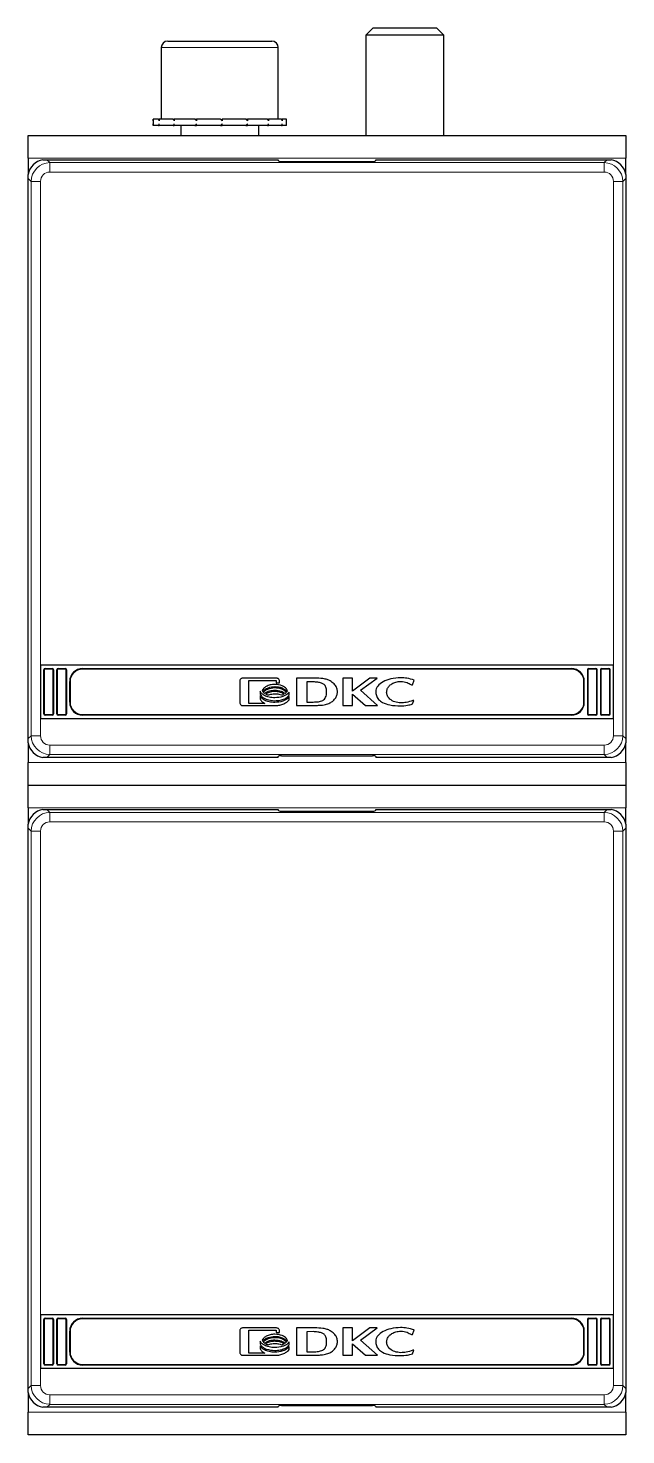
# Model space of a CAD drawing. Header units: millimetres. Extents: x 0 to 4449, y -762 to 572.
# Drawn here: x 4357.4 to 4449.4, y 289.4 to 505.9 of the extents above; entities that cross this region are included whole.
import ezdxf

# ---------------------------------------------------------------- set-up
doc = ezdxf.new("R2010")
doc.units = ezdxf.units.MM

msp = doc.modelspace()

# ---------------------------------------------------------------- linework, layer by layer
at = {"color": 7, "linetype": 'Continuous', "lineweight": 25}
for p, q in [((4410.44, 505.89), (4409.37, 504.82)), ((4409.37, 504.82), (4409.37, 489.39)), ((4421.37, 504.82), (4409.37, 504.82)), ((4420.29, 505.89), (4410.44, 505.89)), ((4421.37, 504.82), (4420.29, 505.89)), ((4421.37, 489.39), (4421.37, 504.82)), ((4377.87, 502.89), (4377.87, 491.89)), ((4378.87, 503.89), (4387.31, 503.89)), ((4387.31, 503.89), (4394.87, 503.89)), ((4395.87, 491.89), (4395.87, 502.89)), ((4376.62, 491.89), (4376.62, 490.89)), ((4376.62, 491.89), (4376.63, 491.89)), ((4376.63, 491.89), (4376.63, 491.64)), ((4377.44, 491.89), (4376.63, 491.89)), ((4377.44, 491.89), (4377.54, 491.89)), ((4377.54, 491.89), (4377.54, 491.64)), ((4379.69, 491.89), (4377.54, 491.89)), ((4379.69, 491.89), (4379.87, 491.89)), ((4379.87, 491.89), (4379.87, 491.64)), ((4383.04, 491.89), (4379.87, 491.89)), ((4383.04, 491.89), (4383.27, 491.89)), ((4383.27, 491.89), (4383.27, 491.64)), ((4386.97, 491.89), (4383.27, 491.89)), ((4386.97, 491.89), (4387.05, 491.89)), ((4387.18, 491.89), (4387.22, 491.89)), ((4387.22, 491.89), (4387.22, 491.64)), ((4390.88, 491.89), (4387.22, 491.89)), ((4390.88, 491.89), (4391.11, 491.89)), ((4391.11, 491.89), (4391.11, 491.64)), ((4394.19, 491.89), (4391.11, 491.89)), ((4394.19, 491.89), (4394.36, 491.89)), ((4394.36, 491.89), (4394.36, 491.64)), ((4396.38, 491.89), (4394.36, 491.89)), ((4396.38, 491.89), (4396.47, 491.89)), ((4396.47, 491.89), (4396.47, 491.64)), ((4397.12, 491.89), (4396.47, 491.89)), ((4397.12, 490.89), (4397.12, 491.89)), ((4357.37, 485.89), (4357.37, 489.39)), ((4357.37, 489.39), (4449.37, 489.39)), ((4376.62, 490.89), (4376.63, 490.89)), ((4376.63, 490.89), (4376.63, 491.14)), ((4377.44, 490.89), (4376.63, 490.89)), ((4377.44, 490.89), (4377.54, 490.89)), ((4377.54, 490.89), (4377.54, 491.14)), ((4379.69, 490.89), (4377.54, 490.89)), ((4379.69, 490.89), (4379.87, 490.89)), ((4379.87, 490.89), (4379.87, 491.14)), ((4383.04, 490.89), (4379.87, 490.89)), ((4380.87, 490.89), (4380.87, 489.39)), ((4383.04, 490.89), (4383.27, 490.89)), ((4383.27, 490.89), (4383.27, 491.14)), ((4386.97, 490.89), (4383.27, 490.89)), ((4386.97, 490.89), (4387.13, 490.89)), ((4387.13, 490.89), (4387.22, 490.89)), ((4387.22, 490.89), (4387.22, 491.14)), ((4390.88, 490.89), (4387.22, 490.89)), ((4390.88, 490.89), (4391.11, 490.89)), ((4391.11, 490.89), (4391.11, 491.14)), ((4394.19, 490.89), (4391.11, 490.89)), ((4392.87, 489.39), (4392.87, 490.89)), ((4394.19, 490.89), (4394.36, 490.89)), ((4394.36, 490.89), (4394.36, 491.14)), ((4396.38, 490.89), (4394.36, 490.89)), ((4396.38, 490.89), (4396.47, 490.89)), ((4396.47, 490.89), (4396.47, 491.14)), ((4397.12, 490.89), (4396.47, 490.89)), ((4449.37, 489.39), (4449.37, 485.89)), ((4357.37, 485.89), (4357.37, 483.37)), ((4359.64, 485.64), (4360.27, 485.64)), ((4360.27, 485.64), (4395.87, 485.64)), ((4395.87, 485.64), (4395.87, 485.51)), ((4396.37, 485.37), (4410.37, 485.37)), ((4410.87, 485.51), (4410.87, 485.64)), ((4410.87, 485.64), (4446.47, 485.64)), ((4446.47, 485.64), (4447.1, 485.64)), ((4449.37, 483.37), (4449.37, 485.89)), ((4357.37, 482.74), (4357.37, 483.37)), ((4449.37, 483.37), (4449.37, 482.74)), ((4357.37, 396.54), (4357.37, 482.74)), ((4449.37, 482.74), (4449.37, 396.54)), ((4447.47, 407.84), (4359.27, 407.84)), ((4359.27, 407.84), (4359.27, 399.64)), ((4359.77, 400.34), (4359.77, 407.14)), ((4359.97, 407.34), (4361.07, 407.34)), ((4361.27, 407.14), (4361.27, 400.34)), ((4361.77, 400.34), (4361.77, 407.14)), ((4361.97, 407.34), (4363.07, 407.34)), ((4363.27, 407.14), (4363.27, 400.34)), ((4365.77, 407.34), (4440.97, 407.34)), ((4443.47, 407.14), (4443.47, 400.34)), ((4443.67, 407.34), (4444.77, 407.34)), ((4444.97, 400.34), (4444.97, 407.14)), ((4445.47, 407.14), (4445.47, 400.34)), ((4445.67, 407.34), (4446.77, 407.34)), ((4446.97, 400.34), (4446.97, 407.14)), ((4447.47, 399.64), (4447.47, 407.84)), ((4363.77, 402.14), (4363.77, 405.34)), ((4389.94, 405.4), (4389.94, 402.08)), ((4395.62, 405.84), (4390.38, 405.84)), ((4391.35, 405.51), (4395.53, 405.51)), ((4391.35, 401.97), (4391.35, 405.51)), ((4395.53, 405.51), (4395.53, 405.12)), ((4395.53, 405.12), (4396.06, 405.12)), ((4396.06, 405.12), (4396.06, 405.4)), ((4401.52, 405.86), (4398.69, 405.84)), ((4398.69, 405.84), (4398.69, 401.64)), ((4401.31, 405.28), (4400.27, 405.26)), ((4400.27, 405.26), (4400.27, 402.16)), ((4405.8, 405.84), (4405.8, 401.64)), ((4407.28, 405.84), (4405.8, 405.84)), ((4407.28, 403.87), (4407.28, 405.84)), ((4409.95, 405.84), (4407.28, 403.87)), ((4408.55, 403.98), (4411.08, 405.84)), ((4411.08, 405.84), (4409.95, 405.84)), ((4416.55, 404.82), (4416.8, 405.55)), ((4442.97, 402.14), (4442.97, 405.34)), ((4393.09, 403.83), (4393.09, 403.38)), ((4393.09, 403.11), (4393.09, 402.65)), ((4397.55, 403.27), (4397.55, 403.72)), ((4397.55, 402.54), (4397.55, 403.01)), ((4407.3, 403.41), (4409.31, 401.64)), ((4407.3, 401.64), (4407.3, 403.41)), ((4411.14, 401.64), (4408.55, 403.98)), ((4416.35, 404.82), (4416.55, 404.82)), ((4390.38, 401.64), (4395.62, 401.64)), ((4393.81, 401.96), (4391.35, 401.97)), ((4398.69, 401.64), (4401.37, 401.65)), ((4400.27, 402.16), (4401.22, 402.18)), ((4401.37, 401.65), (4401.39, 401.65)), ((4401.39, 401.65), (4401.4, 401.65)), ((4405.8, 401.64), (4407.3, 401.64)), ((4409.31, 401.64), (4411.14, 401.64)), ((4416.53, 401.88), (4416.72, 402.42)), ((4416.72, 402.42), (4416.56, 402.42)), ((4359.27, 399.64), (4447.47, 399.64)), ((4361.07, 400.14), (4359.97, 400.14)), ((4363.07, 400.14), (4361.97, 400.14)), ((4440.97, 400.14), (4365.77, 400.14)), ((4444.77, 400.14), (4443.67, 400.14)), ((4446.77, 400.14), (4445.67, 400.14)), ((4357.37, 395.92), (4357.37, 396.54)), ((4449.37, 396.54), (4449.37, 395.92)), ((4357.37, 395.92), (4357.37, 392.89)), ((4449.37, 392.89), (4449.37, 395.92)), ((4357.37, 389.39), (4357.37, 392.89)), ((4360.27, 393.64), (4359.64, 393.64)), ((4395.87, 393.64), (4360.27, 393.64)), ((4395.87, 393.64), (4395.87, 393.78)), ((4396.37, 393.91), (4410.37, 393.91)), ((4410.87, 393.78), (4410.87, 393.64)), ((4446.47, 393.64), (4410.87, 393.64)), ((4447.1, 393.64), (4446.47, 393.64)), ((4449.37, 392.89), (4449.37, 389.39)), ((4357.37, 385.89), (4357.37, 389.39)), ((4357.37, 389.39), (4449.37, 389.39)), ((4449.37, 389.39), (4449.37, 385.89)), ((4357.37, 385.89), (4357.37, 383.37)), ((4359.64, 385.64), (4360.27, 385.64)), ((4360.27, 385.64), (4395.87, 385.64)), ((4395.87, 385.64), (4395.87, 385.51)), ((4396.37, 385.37), (4410.37, 385.37)), ((4410.87, 385.51), (4410.87, 385.64)), ((4410.87, 385.64), (4446.47, 385.64)), ((4446.47, 385.64), (4447.1, 385.64)), ((4449.37, 383.37), (4449.37, 385.89)), ((4357.37, 382.74), (4357.37, 383.37)), ((4449.37, 383.37), (4449.37, 382.74)), ((4357.37, 296.54), (4357.37, 382.74)), ((4449.37, 382.74), (4449.37, 296.54)), ((4447.47, 307.84), (4359.27, 307.84)), ((4359.27, 307.84), (4359.27, 299.64)), ((4447.47, 299.64), (4447.47, 307.84)), ((4359.77, 300.34), (4359.77, 307.14)), ((4359.97, 307.34), (4361.07, 307.34)), ((4361.27, 307.14), (4361.27, 300.34)), ((4361.77, 300.34), (4361.77, 307.14)), ((4361.97, 307.34), (4363.07, 307.34)), ((4363.27, 307.14), (4363.27, 300.34)), ((4363.77, 302.14), (4363.77, 305.34)), ((4365.77, 307.34), (4440.97, 307.34)), ((4389.94, 305.4), (4389.94, 302.08)), ((4395.62, 305.84), (4390.38, 305.84)), ((4391.35, 305.51), (4395.53, 305.51)), ((4391.35, 301.97), (4391.35, 305.51)), ((4395.53, 305.51), (4395.53, 305.12)), ((4396.06, 305.12), (4396.06, 305.4)), ((4401.52, 305.86), (4398.69, 305.84)), ((4398.69, 305.84), (4398.69, 301.64)), ((4401.31, 305.28), (4400.27, 305.26)), ((4407.28, 305.84), (4405.8, 305.84)), ((4405.8, 305.84), (4405.8, 301.64)), ((4407.28, 303.87), (4407.28, 305.84)), ((4409.95, 305.84), (4407.28, 303.87)), ((4408.55, 303.98), (4411.08, 305.84)), ((4411.08, 305.84), (4409.95, 305.84)), ((4416.55, 304.82), (4416.8, 305.55)), ((4442.97, 302.14), (4442.97, 305.34)), ((4443.47, 307.14), (4443.47, 300.34)), ((4443.67, 307.34), (4444.77, 307.34)), ((4444.97, 300.34), (4444.97, 307.14)), ((4445.47, 307.14), (4445.47, 300.34)), ((4445.67, 307.34), (4446.77, 307.34)), ((4446.97, 300.34), (4446.97, 307.14)), ((4393.09, 303.83), (4393.09, 303.38)), ((4393.09, 303.11), (4393.09, 302.65)), ((4395.53, 305.12), (4396.06, 305.12)), ((4397.55, 303.27), (4397.55, 303.72)), ((4400.27, 305.26), (4400.27, 302.16)), ((4407.3, 303.41), (4409.31, 301.64)), ((4407.3, 301.64), (4407.3, 303.41)), ((4411.14, 301.64), (4408.55, 303.98)), ((4416.35, 304.82), (4416.55, 304.82)), ((4390.38, 301.64), (4395.62, 301.64)), ((4393.81, 301.96), (4391.35, 301.97)), ((4397.55, 302.54), (4397.55, 303.01)), ((4398.69, 301.64), (4401.37, 301.65)), ((4400.27, 302.16), (4401.22, 302.18)), ((4401.37, 301.65), (4401.39, 301.65)), ((4401.39, 301.65), (4401.4, 301.65)), ((4405.8, 301.64), (4407.3, 301.64)), ((4409.31, 301.64), (4411.14, 301.64)), ((4416.53, 301.88), (4416.72, 302.42)), ((4416.72, 302.42), (4416.56, 302.42)), ((4359.27, 299.64), (4447.47, 299.64)), ((4361.07, 300.14), (4359.97, 300.14)), ((4363.07, 300.14), (4361.97, 300.14)), ((4440.97, 300.14), (4365.77, 300.14)), ((4444.77, 300.14), (4443.67, 300.14)), ((4446.77, 300.14), (4445.67, 300.14)), ((4357.37, 295.92), (4357.37, 296.54)), ((4357.37, 295.92), (4357.37, 292.89)), ((4449.37, 296.54), (4449.37, 295.92)), ((4449.37, 292.89), (4449.37, 295.92)), ((4357.37, 289.39), (4357.37, 292.89)), ((4360.27, 293.64), (4359.64, 293.64)), ((4395.87, 293.64), (4360.27, 293.64)), ((4395.87, 293.64), (4395.87, 293.78)), ((4396.37, 293.91), (4410.37, 293.91)), ((4410.87, 293.78), (4410.87, 293.64)), ((4446.47, 293.64), (4410.87, 293.64)), ((4447.1, 293.64), (4446.47, 293.64)), ((4449.37, 292.89), (4449.37, 289.39)), ((4449.37, 289.39), (4357.37, 289.39))]:
    msp.add_line(p, q, dxfattribs=at)
at = {"color": 8, "linetype": 'Continuous', "lineweight": 18}
for p, q in [((4387.36, 502.89), (4377.87, 502.89)), ((4395.87, 502.89), (4387.36, 502.89)), ((4357.37, 485.89), (4449.37, 485.89)), ((4360.27, 485.64), (4360.72, 485.19)), ((4360.72, 485.19), (4360.72, 483.74)), ((4360.72, 485.19), (4446.02, 485.19)), ((4446.02, 485.19), (4446.47, 485.64)), ((4446.02, 483.74), (4446.02, 485.19)), ((4446.02, 483.74), (4360.72, 483.74)), ((4357.82, 482.29), (4357.37, 482.74)), ((4359.27, 482.29), (4357.82, 482.29)), ((4357.82, 396.99), (4357.82, 482.29)), ((4359.27, 482.29), (4359.27, 407.84)), ((4447.47, 407.84), (4447.47, 482.29)), ((4448.92, 482.29), (4447.47, 482.29)), ((4449.37, 482.74), (4448.92, 482.29)), ((4448.92, 482.29), (4448.92, 396.99)), ((4359.77, 407.14), (4359.87, 407.14)), ((4359.77, 400.34), (4359.77, 407.14)), ((4359.77, 407.14), (4359.77, 407.14)), ((4359.87, 407.14), (4359.87, 400.34)), ((4359.97, 407.24), (4359.97, 407.34)), ((4359.97, 407.34), (4361.07, 407.34)), ((4359.97, 407.34), (4359.97, 407.34)), ((4361.07, 407.24), (4359.97, 407.24)), ((4361.07, 407.24), (4361.07, 407.34)), ((4361.07, 407.34), (4361.07, 407.34)), ((4361.17, 400.34), (4361.17, 407.14)), ((4361.17, 407.14), (4361.27, 407.14)), ((4361.27, 407.14), (4361.27, 400.34)), ((4361.27, 407.14), (4361.27, 407.14)), ((4361.77, 407.14), (4361.87, 407.14)), ((4361.77, 400.34), (4361.77, 407.14)), ((4361.77, 407.14), (4361.77, 407.14)), ((4361.87, 407.14), (4361.87, 400.34)), ((4361.97, 407.24), (4361.97, 407.34)), ((4361.97, 407.34), (4363.07, 407.34)), ((4361.97, 407.34), (4361.97, 407.34)), ((4363.07, 407.24), (4361.97, 407.24)), ((4363.07, 407.24), (4363.07, 407.34)), ((4363.07, 407.34), (4363.07, 407.34)), ((4363.17, 400.34), (4363.17, 407.14)), ((4363.17, 407.14), (4363.27, 407.14)), ((4363.27, 407.14), (4363.27, 400.34)), ((4363.27, 407.14), (4363.27, 407.14)), ((4365.77, 407.34), (4440.97, 407.34)), ((4365.77, 407.24), (4365.77, 407.34)), ((4365.77, 407.34), (4365.77, 407.34)), ((4440.97, 407.24), (4365.77, 407.24)), ((4440.97, 407.34), (4440.97, 407.24)), ((4440.97, 407.34), (4440.97, 407.34)), ((4443.47, 407.14), (4443.57, 407.14)), ((4443.47, 400.34), (4443.47, 407.14)), ((4443.47, 407.14), (4443.47, 407.14)), ((4443.57, 407.14), (4443.57, 400.34)), ((4443.67, 407.34), (4443.67, 407.24)), ((4443.67, 407.34), (4444.77, 407.34)), ((4443.67, 407.34), (4443.67, 407.34)), ((4444.77, 407.24), (4443.67, 407.24)), ((4444.77, 407.34), (4444.77, 407.24)), ((4444.77, 407.34), (4444.77, 407.34)), ((4444.87, 400.34), (4444.87, 407.14)), ((4444.87, 407.14), (4444.97, 407.14)), ((4444.97, 407.14), (4444.97, 400.34)), ((4444.97, 407.14), (4444.97, 407.14)), ((4445.47, 400.34), (4445.47, 407.14)), ((4445.57, 407.14), (4445.47, 407.14)), ((4445.47, 407.14), (4445.47, 407.14)), ((4445.57, 407.14), (4445.57, 400.34)), ((4445.67, 407.24), (4445.67, 407.34)), ((4445.67, 407.34), (4446.77, 407.34)), ((4445.67, 407.34), (4445.67, 407.34)), ((4446.77, 407.24), (4445.67, 407.24)), ((4446.77, 407.24), (4446.77, 407.34)), ((4446.77, 407.34), (4446.77, 407.34)), ((4446.87, 400.34), (4446.87, 407.14)), ((4446.97, 407.14), (4446.87, 407.14)), ((4446.97, 407.14), (4446.97, 400.34)), ((4446.97, 407.14), (4446.97, 407.14)), ((4363.77, 402.14), (4363.77, 405.34)), ((4363.87, 405.34), (4363.77, 405.34)), ((4363.77, 405.34), (4363.77, 405.34)), ((4363.87, 405.34), (4363.87, 402.14)), ((4442.87, 402.14), (4442.87, 405.34)), ((4442.97, 405.34), (4442.87, 405.34)), ((4442.97, 405.34), (4442.97, 402.14)), ((4442.97, 405.34), (4442.97, 405.34)), ((4363.87, 402.14), (4363.77, 402.14)), ((4363.77, 402.14), (4363.77, 402.14)), ((4442.97, 402.14), (4442.87, 402.14)), ((4442.97, 402.14), (4442.97, 402.14)), ((4359.27, 399.64), (4359.27, 396.99)), ((4359.77, 400.34), (4359.87, 400.34)), ((4359.77, 400.34), (4359.77, 400.34)), ((4359.97, 400.24), (4361.07, 400.24)), ((4359.97, 400.14), (4359.97, 400.24)), ((4361.07, 400.14), (4359.97, 400.14)), ((4359.97, 400.14), (4359.97, 400.14)), ((4361.07, 400.14), (4361.07, 400.24)), ((4361.07, 400.14), (4361.07, 400.14)), ((4361.17, 400.34), (4361.27, 400.34)), ((4361.27, 400.34), (4361.27, 400.34)), ((4361.77, 400.34), (4361.87, 400.34)), ((4361.77, 400.34), (4361.77, 400.34)), ((4361.97, 400.24), (4363.07, 400.24)), ((4361.97, 400.14), (4361.97, 400.24)), ((4363.07, 400.14), (4361.97, 400.14)), ((4361.97, 400.14), (4361.97, 400.14)), ((4363.07, 400.14), (4363.07, 400.24)), ((4363.07, 400.14), (4363.07, 400.14)), ((4363.17, 400.34), (4363.27, 400.34)), ((4363.27, 400.34), (4363.27, 400.34)), ((4365.77, 400.24), (4440.97, 400.24)), ((4365.77, 400.24), (4365.77, 400.14)), ((4440.97, 400.14), (4365.77, 400.14)), ((4365.77, 400.14), (4365.77, 400.14)), ((4440.97, 400.14), (4440.97, 400.24)), ((4440.97, 400.14), (4440.97, 400.14)), ((4443.47, 400.34), (4443.57, 400.34)), ((4443.47, 400.34), (4443.47, 400.34)), ((4443.67, 400.24), (4444.77, 400.24)), ((4443.67, 400.24), (4443.67, 400.14)), ((4444.77, 400.14), (4443.67, 400.14)), ((4443.67, 400.14), (4443.67, 400.14)), ((4444.77, 400.24), (4444.77, 400.14)), ((4444.77, 400.14), (4444.77, 400.14)), ((4444.87, 400.34), (4444.97, 400.34)), ((4444.97, 400.34), (4444.97, 400.34)), ((4445.57, 400.34), (4445.47, 400.34)), ((4445.47, 400.34), (4445.47, 400.34)), ((4445.67, 400.14), (4445.67, 400.24)), ((4445.67, 400.24), (4446.77, 400.24)), ((4446.77, 400.14), (4445.67, 400.14)), ((4445.67, 400.14), (4445.67, 400.14)), ((4446.77, 400.14), (4446.77, 400.24)), ((4446.77, 400.14), (4446.77, 400.14)), ((4446.97, 400.34), (4446.87, 400.34)), ((4446.97, 400.34), (4446.97, 400.34)), ((4447.47, 396.99), (4447.47, 399.64)), ((4357.37, 396.54), (4357.82, 396.99)), ((4357.82, 396.99), (4359.27, 396.99)), ((4447.47, 396.99), (4448.92, 396.99)), ((4448.92, 396.99), (4449.37, 396.54)), ((4360.72, 394.09), (4360.27, 393.64)), ((4360.72, 395.54), (4446.02, 395.54)), ((4360.72, 395.54), (4360.72, 394.09)), ((4446.02, 394.09), (4360.72, 394.09)), ((4446.02, 394.09), (4446.02, 395.54)), ((4446.47, 393.64), (4446.02, 394.09)), ((4449.37, 392.89), (4357.37, 392.89)), ((4357.37, 385.89), (4449.37, 385.89)), ((4360.27, 385.64), (4360.72, 385.19)), ((4446.02, 385.19), (4446.47, 385.64)), ((4360.72, 385.19), (4360.72, 383.74)), ((4360.72, 385.19), (4446.02, 385.19)), ((4446.02, 383.74), (4360.72, 383.74)), ((4446.02, 383.74), (4446.02, 385.19)), ((4357.82, 382.29), (4357.37, 382.74)), ((4359.27, 382.29), (4357.82, 382.29)), ((4357.82, 296.99), (4357.82, 382.29)), ((4359.27, 382.29), (4359.27, 307.84)), ((4447.47, 307.84), (4447.47, 382.29)), ((4448.92, 382.29), (4447.47, 382.29)), ((4449.37, 382.74), (4448.92, 382.29)), ((4448.92, 382.29), (4448.92, 296.99)), ((4359.77, 300.34), (4359.77, 307.14)), ((4359.77, 307.14), (4359.87, 307.14)), ((4359.77, 307.14), (4359.77, 307.14)), ((4359.87, 307.14), (4359.87, 300.34)), ((4359.97, 307.24), (4359.97, 307.34)), ((4359.97, 307.34), (4361.07, 307.34)), ((4359.97, 307.34), (4359.97, 307.34)), ((4361.07, 307.24), (4359.97, 307.24)), ((4361.07, 307.24), (4361.07, 307.34)), ((4361.07, 307.34), (4361.07, 307.34)), ((4361.17, 300.34), (4361.17, 307.14)), ((4361.17, 307.14), (4361.27, 307.14)), ((4361.27, 307.14), (4361.27, 300.34)), ((4361.27, 307.14), (4361.27, 307.14)), ((4361.77, 307.14), (4361.87, 307.14)), ((4361.77, 300.34), (4361.77, 307.14)), ((4361.77, 307.14), (4361.77, 307.14)), ((4361.87, 307.14), (4361.87, 300.34)), ((4361.97, 307.24), (4361.97, 307.34)), ((4361.97, 307.34), (4363.07, 307.34)), ((4361.97, 307.34), (4361.97, 307.34)), ((4363.07, 307.24), (4361.97, 307.24)), ((4363.07, 307.24), (4363.07, 307.34)), ((4363.07, 307.34), (4363.07, 307.34)), ((4363.17, 300.34), (4363.17, 307.14)), ((4363.17, 307.14), (4363.27, 307.14)), ((4363.27, 307.14), (4363.27, 300.34)), ((4363.27, 307.14), (4363.27, 307.14)), ((4363.77, 302.14), (4363.77, 305.34)), ((4363.87, 305.34), (4363.77, 305.34)), ((4363.77, 305.34), (4363.77, 305.34)), ((4363.87, 305.34), (4363.87, 302.14)), ((4365.77, 307.34), (4440.97, 307.34)), ((4365.77, 307.24), (4365.77, 307.34)), ((4365.77, 307.34), (4365.77, 307.34)), ((4440.97, 307.24), (4365.77, 307.24)), ((4440.97, 307.34), (4440.97, 307.24)), ((4440.97, 307.34), (4440.97, 307.34)), ((4442.87, 302.14), (4442.87, 305.34)), ((4442.97, 305.34), (4442.87, 305.34)), ((4442.97, 305.34), (4442.97, 302.14)), ((4442.97, 305.34), (4442.97, 305.34)), ((4443.47, 300.34), (4443.47, 307.14)), ((4443.47, 307.14), (4443.57, 307.14)), ((4443.47, 307.14), (4443.47, 307.14)), ((4443.57, 307.14), (4443.57, 300.34)), ((4443.67, 307.34), (4444.77, 307.34)), ((4443.67, 307.34), (4443.67, 307.24)), ((4443.67, 307.34), (4443.67, 307.34)), ((4444.77, 307.24), (4443.67, 307.24)), ((4444.77, 307.34), (4444.77, 307.24)), ((4444.77, 307.34), (4444.77, 307.34)), ((4444.87, 300.34), (4444.87, 307.14)), ((4444.87, 307.14), (4444.97, 307.14)), ((4444.97, 307.14), (4444.97, 300.34)), ((4444.97, 307.14), (4444.97, 307.14)), ((4445.47, 300.34), (4445.47, 307.14)), ((4445.57, 307.14), (4445.47, 307.14)), ((4445.47, 307.14), (4445.47, 307.14)), ((4445.57, 307.14), (4445.57, 300.34)), ((4445.67, 307.24), (4445.67, 307.34)), ((4445.67, 307.34), (4446.77, 307.34)), ((4445.67, 307.34), (4445.67, 307.34)), ((4446.77, 307.24), (4445.67, 307.24)), ((4446.77, 307.24), (4446.77, 307.34)), ((4446.77, 307.34), (4446.77, 307.34)), ((4446.87, 300.34), (4446.87, 307.14)), ((4446.97, 307.14), (4446.87, 307.14)), ((4446.97, 307.14), (4446.97, 300.34)), ((4446.97, 307.14), (4446.97, 307.14)), ((4363.87, 302.14), (4363.77, 302.14)), ((4363.77, 302.14), (4363.77, 302.14)), ((4442.97, 302.14), (4442.87, 302.14)), ((4442.97, 302.14), (4442.97, 302.14)), ((4359.27, 299.64), (4359.27, 296.99)), ((4359.77, 300.34), (4359.87, 300.34)), ((4359.77, 300.34), (4359.77, 300.34)), ((4359.97, 300.24), (4361.07, 300.24)), ((4359.97, 300.14), (4359.97, 300.24)), ((4361.07, 300.14), (4359.97, 300.14)), ((4359.97, 300.14), (4359.97, 300.14)), ((4361.07, 300.14), (4361.07, 300.24)), ((4361.07, 300.14), (4361.07, 300.14)), ((4361.17, 300.34), (4361.27, 300.34)), ((4361.27, 300.34), (4361.27, 300.34)), ((4361.77, 300.34), (4361.87, 300.34)), ((4361.77, 300.34), (4361.77, 300.34)), ((4361.97, 300.24), (4363.07, 300.24)), ((4361.97, 300.14), (4361.97, 300.24)), ((4363.07, 300.14), (4361.97, 300.14)), ((4361.97, 300.14), (4361.97, 300.14)), ((4363.07, 300.14), (4363.07, 300.24)), ((4363.07, 300.14), (4363.07, 300.14)), ((4363.17, 300.34), (4363.27, 300.34)), ((4363.27, 300.34), (4363.27, 300.34)), ((4365.77, 300.24), (4440.97, 300.24)), ((4365.77, 300.24), (4365.77, 300.14)), ((4440.97, 300.14), (4365.77, 300.14)), ((4365.77, 300.14), (4365.77, 300.14)), ((4440.97, 300.14), (4440.97, 300.24)), ((4440.97, 300.14), (4440.97, 300.14)), ((4443.47, 300.34), (4443.57, 300.34)), ((4443.47, 300.34), (4443.47, 300.34)), ((4443.67, 300.24), (4444.77, 300.24)), ((4443.67, 300.24), (4443.67, 300.14)), ((4444.77, 300.14), (4443.67, 300.14)), ((4443.67, 300.14), (4443.67, 300.14)), ((4444.77, 300.24), (4444.77, 300.14)), ((4444.77, 300.14), (4444.77, 300.14)), ((4444.87, 300.34), (4444.97, 300.34)), ((4444.97, 300.34), (4444.97, 300.34)), ((4445.57, 300.34), (4445.47, 300.34)), ((4445.47, 300.34), (4445.47, 300.34)), ((4445.67, 300.14), (4445.67, 300.24)), ((4445.67, 300.24), (4446.77, 300.24)), ((4446.77, 300.14), (4445.67, 300.14)), ((4445.67, 300.14), (4445.67, 300.14)), ((4446.77, 300.14), (4446.77, 300.24)), ((4446.77, 300.14), (4446.77, 300.14)), ((4446.97, 300.34), (4446.87, 300.34)), ((4446.97, 300.34), (4446.97, 300.34)), ((4447.47, 296.99), (4447.47, 299.64)), ((4357.37, 296.54), (4357.82, 296.99)), ((4357.82, 296.99), (4359.27, 296.99)), ((4447.47, 296.99), (4448.92, 296.99)), ((4448.92, 296.99), (4449.37, 296.54)), ((4360.72, 295.54), (4446.02, 295.54)), ((4360.72, 295.54), (4360.72, 294.09)), ((4446.02, 294.09), (4446.02, 295.54)), ((4449.37, 292.89), (4357.37, 292.89)), ((4360.72, 294.09), (4360.27, 293.64)), ((4446.02, 294.09), (4360.72, 294.09)), ((4446.47, 293.64), (4446.02, 294.09))]:
    msp.add_line(p, q, dxfattribs=at)
at = {"color": 7, "linetype": 'Continuous', "lineweight": 25}
for centre, radius, start, end in [((4378.87, 502.89), 1, 90, 180), ((4394.87, 502.89), 1, 0, 90), ((4359.97, 407.14), 0.2, 90, 180), ((4361.07, 407.14), 0.2, 360, 90), ((4361.97, 407.14), 0.2, 90, 180), ((4363.07, 407.14), 0.2, 360, 90), ((4365.77, 405.34), 2, 90, 180), ((4440.97, 405.34), 2, 0, 90), ((4443.67, 407.14), 0.2, 90, 180), ((4444.77, 407.14), 0.2, 360, 90), ((4445.67, 407.14), 0.2, 90, 180), ((4446.77, 407.14), 0.2, 0, 90), ((4365.77, 402.14), 2, 180, 270), ((4440.97, 402.14), 2, 270, 0), ((4359.97, 400.34), 0.2, 180, 270), ((4361.07, 400.34), 0.2, 270, 360), ((4361.97, 400.34), 0.2, 180, 270), ((4363.07, 400.34), 0.2, 270, 360), ((4443.67, 400.34), 0.2, 180, 270), ((4444.77, 400.34), 0.2, 270, 360), ((4445.67, 400.34), 0.2, 180, 270), ((4446.77, 400.34), 0.2, 270, 0), ((4359.97, 307.14), 0.2, 90, 180), ((4361.07, 307.14), 0.2, 360, 90), ((4361.97, 307.14), 0.2, 90, 180), ((4363.07, 307.14), 0.2, 360, 90), ((4365.77, 305.34), 2, 90, 180), ((4440.97, 305.34), 2, 0, 90), ((4443.67, 307.14), 0.2, 90, 180), ((4444.77, 307.14), 0.2, 360, 90), ((4445.67, 307.14), 0.2, 90, 180), ((4446.77, 307.14), 0.2, 0, 90), ((4365.77, 302.14), 2, 180, 270), ((4440.97, 302.14), 2, 270, 0), ((4359.97, 300.34), 0.2, 180, 270), ((4361.07, 300.34), 0.2, 270, 360), ((4361.97, 300.34), 0.2, 180, 270), ((4363.07, 300.34), 0.2, 270, 360), ((4443.67, 300.34), 0.2, 180, 270), ((4444.77, 300.34), 0.2, 270, 360), ((4445.67, 300.34), 0.2, 180, 270), ((4446.77, 300.34), 0.2, 270, 0)]:
    msp.add_arc(centre, radius, start, end, dxfattribs=at)
at = {"color": 8, "linetype": 'Continuous', "lineweight": 18}
for centre, radius, start, end in [((4359.97, 407.14), 0.198, 90, 180), ((4359.97, 407.14), 0.0982, 90, 180), ((4361.07, 407.14), 0.198, 360, 90), ((4361.07, 407.14), 0.0982, 0, 90), ((4361.97, 407.14), 0.198, 90, 180), ((4361.97, 407.14), 0.0982, 90, 180), ((4363.07, 407.14), 0.198, 360, 90), ((4363.07, 407.14), 0.0982, 0, 90), ((4365.77, 405.34), 2, 90, 180), ((4365.77, 405.34), 1.9, 90, 180), ((4440.97, 405.34), 2, 0, 90), ((4440.97, 405.34), 1.9, 0, 90), ((4443.67, 407.14), 0.198, 90, 180), ((4443.67, 407.14), 0.0982, 90, 180), ((4444.77, 407.14), 0.198, 360, 90), ((4444.77, 407.14), 0.0982, 360, 90), ((4445.67, 407.14), 0.198, 90, 180), ((4445.67, 407.14), 0.0982, 90, 180), ((4446.77, 407.14), 0.198, 0, 90), ((4446.77, 407.14), 0.0982, 0, 90), ((4365.77, 402.14), 2, 180, 270), ((4365.77, 402.14), 1.9, 180, 270), ((4440.97, 402.14), 1.9, 270, 0), ((4440.97, 402.14), 2, 270, 0), ((4359.97, 400.34), 0.198, 180, 270), ((4359.97, 400.34), 0.0982, 180, 270), ((4361.07, 400.34), 0.0982, 270, 0), ((4361.07, 400.34), 0.198, 270, 360), ((4361.97, 400.34), 0.198, 180, 270), ((4361.97, 400.34), 0.0982, 180, 270), ((4363.07, 400.34), 0.0982, 270, 0), ((4363.07, 400.34), 0.198, 270, 360), ((4443.67, 400.34), 0.198, 180, 270), ((4443.67, 400.34), 0.0982, 180, 270), ((4444.77, 400.34), 0.0982, 270, 360), ((4444.77, 400.34), 0.198, 270, 360), ((4445.67, 400.34), 0.198, 180, 270), ((4445.67, 400.34), 0.0982, 180, 270), ((4446.77, 400.34), 0.0982, 270, 0), ((4446.77, 400.34), 0.198, 270, 0), ((4359.97, 307.14), 0.198, 90, 180), ((4359.97, 307.14), 0.0982, 90, 180), ((4361.07, 307.14), 0.198, 360, 90), ((4361.07, 307.14), 0.0982, 0, 90), ((4361.97, 307.14), 0.198, 90, 180), ((4361.97, 307.14), 0.0982, 90, 180), ((4363.07, 307.14), 0.198, 360, 90), ((4363.07, 307.14), 0.0982, 0, 90), ((4365.77, 305.34), 2, 90, 180), ((4365.77, 305.34), 1.9, 90, 180), ((4440.97, 305.34), 2, 0, 90), ((4440.97, 305.34), 1.9, 0, 90), ((4443.67, 307.14), 0.198, 90, 180), ((4443.67, 307.14), 0.0982, 90, 180), ((4444.77, 307.14), 0.198, 360, 90), ((4444.77, 307.14), 0.0982, 360, 90), ((4445.67, 307.14), 0.198, 90, 180), ((4445.67, 307.14), 0.0982, 90, 180), ((4446.77, 307.14), 0.198, 0, 90), ((4446.77, 307.14), 0.0982, 0, 90), ((4365.77, 302.14), 2, 180, 270), ((4365.77, 302.14), 1.9, 180, 270), ((4440.97, 302.14), 1.9, 270, 0), ((4440.97, 302.14), 2, 270, 0), ((4359.97, 300.34), 0.198, 180, 270), ((4359.97, 300.34), 0.0982, 180, 270), ((4361.07, 300.34), 0.0982, 270, 0), ((4361.07, 300.34), 0.198, 270, 360), ((4361.97, 300.34), 0.198, 180, 270), ((4361.97, 300.34), 0.0982, 180, 270), ((4363.07, 300.34), 0.0982, 270, 0), ((4363.07, 300.34), 0.198, 270, 360), ((4443.67, 300.34), 0.198, 180, 270), ((4443.67, 300.34), 0.0982, 180, 270), ((4444.77, 300.34), 0.0982, 270, 360), ((4444.77, 300.34), 0.198, 270, 360), ((4445.67, 300.34), 0.198, 180, 270), ((4445.67, 300.34), 0.0982, 180, 270), ((4446.77, 300.34), 0.0982, 270, 0), ((4446.77, 300.34), 0.198, 270, 0)]:
    msp.add_arc(centre, radius, start, end, dxfattribs=at)
at = {"color": 7, "linetype": 'Continuous', "lineweight": 25}
for centre, major_axis, ratio, start_param, end_param in [((4360.42, 482.59), (2.27, -2.27), 0.935113, 2.575748, 3.707437), ((4396.37, 485.51), (0.5, 0), 0.267949, 3.141593, 4.712389), ((4410.37, 485.51), (0.5, 0), 0.267949, 4.712389, 6.283185), ((4446.32, 482.59), (-2.27, -2.27), 0.935113, 2.575748, 3.707437), ((4360.42, 396.69), (2.27, 2.27), 0.935113, 2.575748, 3.707437), ((4446.32, 396.69), (-2.27, 2.27), 0.935113, 2.575748, 3.707437), ((4396.37, 393.78), (0.5, 0), 0.267949, 1.570796, 3.141593), ((4410.37, 393.78), (0.5, 0), 0.267949, 0, 1.570796), ((4360.42, 382.59), (2.27, -2.27), 0.935113, 2.575748, 3.707437), ((4396.37, 385.51), (0.5, 0), 0.267949, 3.141593, 4.712389), ((4410.37, 385.51), (0.5, 0), 0.267949, 4.712389, 6.283185), ((4446.32, 382.59), (-2.27, -2.27), 0.935113, 2.575748, 3.707437), ((4360.42, 296.69), (2.27, 2.27), 0.935113, 2.575748, 3.707437), ((4446.32, 296.69), (-2.27, 2.27), 0.935113, 2.575748, 3.707437), ((4396.37, 293.78), (0.5, 0), 0.267949, 1.570796, 3.141593), ((4410.37, 293.78), (0.5, 0), 0.267949, 0, 1.570796)]:
    msp.add_ellipse(centre, major_axis=major_axis, ratio=ratio, start_param=start_param, end_param=end_param, dxfattribs=at)
at = {"color": 8, "linetype": 'Continuous', "lineweight": 18}
for centre, major_axis, ratio, start_param, end_param in [((4360.82, 482.19), (2.13, -2.13), 0.997754, 2.389713, 3.893472), ((4445.92, 482.19), (2.13, 2.13), 0.997754, 5.531306, 7.035065), ((4360.82, 482.19), (1.13, -1.13), 0.935113, 2.389713, 3.893472), ((4445.92, 482.19), (-1.13, -1.13), 0.935113, 2.389713, 3.893472), ((4360.82, 397.1), (2.13, 2.13), 0.997754, 2.389713, 3.893472), ((4360.82, 397.1), (1.13, 1.13), 0.935113, 2.389713, 3.893472), ((4445.92, 397.1), (-1.13, 1.13), 0.935113, 2.389713, 3.893472), ((4445.92, 397.1), (-2.13, 2.13), 0.997754, 2.389713, 3.893472), ((4360.82, 382.19), (2.13, -2.13), 0.997754, 2.389713, 3.893472), ((4360.82, 382.19), (1.13, -1.13), 0.935113, 2.389713, 3.893472), ((4445.92, 382.19), (2.13, 2.13), 0.997754, 5.531306, 7.035065), ((4445.92, 382.19), (-1.13, -1.13), 0.935113, 2.389713, 3.893472), ((4360.82, 297.1), (2.13, 2.13), 0.997754, 2.389713, 3.893472), ((4360.82, 297.1), (1.13, 1.13), 0.935113, 2.389713, 3.893472), ((4445.92, 297.1), (-1.13, 1.13), 0.935113, 2.389713, 3.893472), ((4445.92, 297.1), (-2.13, 2.13), 0.997754, 2.389713, 3.893472)]:
    msp.add_ellipse(centre, major_axis=major_axis, ratio=ratio, start_param=start_param, end_param=end_param, dxfattribs=at)
at = {"color": 7, "linetype": 'Continuous', "lineweight": 25}
for points, knots in [([(4376.63, 491.64), (4376.62, 491.68), (4376.62, 491.75), (4376.62, 491.83), (4376.62, 491.87), (4376.62, 491.89)], [0, 0, 0, 0, 0.499981, 0.749988, 1, 1, 1, 1]), ([(4377.54, 491.64), (4377.52, 491.68), (4377.5, 491.75), (4377.46, 491.83), (4377.45, 491.87), (4377.44, 491.89)], [0, 0, 0, 0, 0.499981, 0.749988, 1, 1, 1, 1]), ([(4379.87, 491.64), (4379.84, 491.68), (4379.8, 491.75), (4379.74, 491.83), (4379.71, 491.87), (4379.69, 491.89)], [0, 0, 0, 0, 0.499981, 0.749988, 1, 1, 1, 1]), ([(4383.27, 491.64), (4383.23, 491.68), (4383.17, 491.75), (4383.1, 491.83), (4383.06, 491.87), (4383.04, 491.89)], [0, 0, 0, 0, 0.4999808, 0.7499881, 1, 1, 1, 1]), ([(4387.22, 491.64), (4387.18, 491.68), (4387.11, 491.75), (4387.03, 491.83), (4386.99, 491.87), (4386.97, 491.89)], [0, 0, 0, 0, 0.499981, 0.749988, 1, 1, 1, 1]), ([(4387.22, 491.64), (4387.2, 491.71), (4387.17, 491.84), (4387.15, 491.88), (4387.13, 491.89)], [0, 0, 0, 0, 0.561794, 1, 1, 1, 1]), ([(4391.11, 491.64), (4391.07, 491.68), (4391.02, 491.75), (4390.94, 491.83), (4390.9, 491.87), (4390.88, 491.89)], [0, 0, 0, 0, 0.499981, 0.749988, 1, 1, 1, 1]), ([(4394.36, 491.64), (4394.33, 491.68), (4394.29, 491.75), (4394.23, 491.83), (4394.2, 491.87), (4394.19, 491.89)], [0, 0, 0, 0, 0.499981, 0.749988, 1, 1, 1, 1]), ([(4396.47, 491.64), (4396.45, 491.68), (4396.43, 491.75), (4396.4, 491.83), (4396.38, 491.87), (4396.38, 491.89)], [0, 0, 0, 0, 0.499981, 0.749988, 1, 1, 1, 1]), ([(4376.62, 490.89), (4376.62, 490.91), (4376.62, 490.95), (4376.62, 491.04), (4376.62, 491.1), (4376.63, 491.14)], [0, 0, 0, 0, 0.25014, 0.50028, 1, 1, 1, 1]), ([(4377.44, 490.89), (4377.45, 490.91), (4377.46, 490.95), (4377.5, 491.04), (4377.52, 491.1), (4377.54, 491.14)], [0, 0, 0, 0, 0.25014, 0.50028, 1, 1, 1, 1]), ([(4379.69, 490.89), (4379.71, 490.91), (4379.74, 490.95), (4379.8, 491.04), (4379.84, 491.1), (4379.87, 491.14)], [0, 0, 0, 0, 0.25014, 0.50028, 1, 1, 1, 1]), ([(4383.04, 490.89), (4383.06, 490.91), (4383.1, 490.95), (4383.17, 491.04), (4383.23, 491.1), (4383.27, 491.14)], [0, 0, 0, 0, 0.2501401, 0.5002802, 1, 1, 1, 1]), ([(4386.97, 490.89), (4386.99, 490.91), (4387.03, 490.95), (4387.11, 491.04), (4387.18, 491.1), (4387.22, 491.14)], [0, 0, 0, 0, 0.25014, 0.50028, 1, 1, 1, 1]), ([(4387.22, 491.14), (4387.2, 491.07), (4387.17, 490.94), (4387.15, 490.91), (4387.13, 490.89)], [0, 0, 0, 0, 0.561794, 1, 1, 1, 1]), ([(4390.88, 490.89), (4390.9, 490.91), (4390.94, 490.95), (4391.02, 491.04), (4391.07, 491.1), (4391.11, 491.14)], [0, 0, 0, 0, 0.25014, 0.50028, 1, 1, 1, 1]), ([(4394.19, 490.89), (4394.2, 490.91), (4394.23, 490.95), (4394.29, 491.04), (4394.33, 491.1), (4394.36, 491.14)], [0, 0, 0, 0, 0.25014, 0.50028, 1, 1, 1, 1]), ([(4396.38, 490.89), (4396.38, 490.91), (4396.4, 490.95), (4396.43, 491.04), (4396.45, 491.1), (4396.47, 491.14)], [0, 0, 0, 0, 0.2501401, 0.5002802, 1, 1, 1, 1]), ([(4390.38, 405.84), (4390.31, 405.83), (4390.18, 405.82), (4390.04, 405.7), (4389.96, 405.56), (4389.95, 405.45), (4389.94, 405.4)], [0, 0, 0, 0, 0.281303, 0.555629, 0.773878, 1, 1, 1, 1]), ([(4395.34, 404.89), (4395.09, 404.87), (4394.63, 404.84), (4394.04, 404.61), (4393.62, 404.32), (4393.47, 404.07), (4393.41, 403.96)], [0, 0, 0, 0, 0.32886, 0.621368, 0.822445, 1, 1, 1, 1]), ([(4397.29, 403.92), (4397.24, 404.02), (4397.13, 404.24), (4396.83, 404.49), (4396.26, 404.8), (4395.73, 404.85), (4395.34, 404.89)], [0, 0, 0, 0, 0.149079, 0.314363, 0.498773, 1, 1, 1, 1]), ([(4396.06, 405.4), (4396.05, 405.47), (4396.03, 405.6), (4395.91, 405.74), (4395.77, 405.83), (4395.67, 405.84), (4395.62, 405.84)], [0, 0, 0, 0, 0.285248, 0.560563, 0.777151, 1, 1, 1, 1]), ([(4401.96, 405.22), (4401.83, 405.23), (4401.62, 405.26), (4401.4, 405.27), (4401.31, 405.28)], [0, 0, 0, 0, 0.586635, 1, 1, 1, 1]), ([(4403.88, 405.42), (4403.72, 405.5), (4403.36, 405.67), (4402.56, 405.82), (4401.93, 405.84), (4401.52, 405.86)], [0, 0, 0, 0, 0.216742, 0.489643, 1, 1, 1, 1]), ([(4403.31, 403.75), (4403.31, 403.88), (4403.3, 404.12), (4403.23, 404.45), (4403.1, 404.71), (4402.87, 404.94), (4402.48, 405.11), (4402.14, 405.18), (4401.96, 405.22)], [0, 0, 0, 0, 0.176808, 0.319231, 0.43938, 0.552395, 0.749205, 1, 1, 1, 1]), ([(4403.15, 401.79), (4403.37, 401.86), (4403.79, 401.99), (4404.33, 402.35), (4404.72, 402.81), (4404.96, 403.33), (4405.01, 403.89), (4404.85, 404.47), (4404.47, 405.01), (4404.09, 405.28), (4403.88, 405.42)], [0, 0, 0, 0, 0.138091, 0.265455, 0.384013, 0.496103, 0.605759, 0.71979, 0.847662, 1, 1, 1, 1]), ([(4414.69, 405.9), (4414.19, 405.87), (4413.26, 405.81), (4412.04, 405.37), (4411.27, 404.8), (4410.92, 404.24), (4410.89, 403.94), (4410.87, 403.8)], [0, 0, 0, 0, 0.315674, 0.58952, 0.813199, 0.909026, 1, 1, 1, 1]), ([(4412.55, 403.7), (4412.57, 403.86), (4412.61, 404.2), (4412.91, 404.64), (4413.36, 405.02), (4413.98, 405.29), (4414.47, 405.33), (4414.73, 405.35)], [0, 0, 0, 0, 0.165415, 0.334737, 0.516014, 0.747902, 1, 1, 1, 1]), ([(4416.8, 405.55), (4416.43, 405.66), (4415.74, 405.86), (4415.02, 405.89), (4414.69, 405.9)], [0, 0, 0, 0, 0.5368, 1, 1, 1, 1]), ([(4414.73, 405.35), (4415.07, 405.32), (4415.65, 405.27), (4416.14, 404.95), (4416.35, 404.82)], [0, 0, 0, 0, 0.579608, 1, 1, 1, 1]), ([(4395.34, 402.83), (4395.05, 402.84), (4394.5, 402.87), (4393.81, 403.12), (4393.32, 403.43), (4393.16, 403.7), (4393.09, 403.83)], [0, 0, 0, 0, 0.341641, 0.638783, 0.834973, 1, 1, 1, 1]), ([(4393.09, 403.38), (4393.15, 403.27), (4393.27, 403.04), (4393.61, 402.79), (4394.28, 402.46), (4394.89, 402.41), (4395.34, 402.38)], [0, 0, 0, 0, 0.13872, 0.298957, 0.48357, 1, 1, 1, 1]), ([(4395.34, 402.11), (4395.05, 402.13), (4394.49, 402.16), (4393.81, 402.4), (4393.32, 402.71), (4393.16, 402.99), (4393.09, 403.11)], [0, 0, 0, 0, 0.34171, 0.638876, 0.835038, 1, 1, 1, 1]), ([(4393.41, 403.96), (4393.42, 403.92), (4393.45, 403.86), (4393.48, 403.81), (4393.5, 403.78)], [0, 0, 0, 0, 0.556647, 1, 1, 1, 1]), ([(4393.5, 403.78), (4393.61, 403.9), (4393.84, 404.17), (4394.48, 404.47), (4395, 404.52), (4395.34, 404.55)], [0, 0, 0, 0, 0.235625, 0.507433, 1, 1, 1, 1]), ([(4395.34, 404.35), (4394.95, 404.31), (4394.42, 404.26), (4393.84, 403.94), (4393.66, 403.77), (4393.57, 403.68)], [0, 0, 0, 0, 0.607099, 0.813781, 1, 1, 1, 1]), ([(4393.57, 403.68), (4393.6, 403.65), (4393.66, 403.59), (4393.73, 403.54), (4393.76, 403.52)], [0, 0, 0, 0, 0.548878, 1, 1, 1, 1]), ([(4393.76, 403.52), (4394.01, 403.67), (4394.5, 403.96), (4395.07, 403.99), (4395.34, 404.01)], [0, 0, 0, 0, 0.521089, 1, 1, 1, 1]), ([(4395.34, 403.79), (4395.05, 403.77), (4394.54, 403.74), (4394.1, 403.51), (4393.92, 403.42)], [0, 0, 0, 0, 0.591571, 1, 1, 1, 1]), ([(4393.92, 403.42), (4393.98, 403.38), (4394.1, 403.32), (4394.23, 403.28), (4394.29, 403.26)], [0, 0, 0, 0, 0.5418477, 1, 1, 1, 1]), ([(4394.29, 403.26), (4394.48, 403.32), (4394.82, 403.43), (4395.18, 403.44), (4395.34, 403.45)], [0, 0, 0, 0, 0.540329, 1, 1, 1, 1]), ([(4395.34, 404.55), (4395.57, 404.54), (4395.99, 404.51), (4396.54, 404.32), (4396.95, 404.08), (4397.12, 403.87), (4397.2, 403.77)], [0, 0, 0, 0, 0.322978, 0.614423, 0.818337, 1, 1, 1, 1]), ([(4397.12, 403.67), (4397, 403.78), (4396.76, 404.01), (4396.15, 404.28), (4395.66, 404.32), (4395.34, 404.35)], [0, 0, 0, 0, 0.239541, 0.512395, 1, 1, 1, 1]), ([(4395.34, 404.01), (4395.68, 403.98), (4396.25, 403.94), (4396.73, 403.64), (4396.93, 403.52)], [0, 0, 0, 0, 0.598426, 1, 1, 1, 1]), ([(4396.76, 403.42), (4396.52, 403.53), (4396.08, 403.75), (4395.58, 403.78), (4395.34, 403.79)], [0, 0, 0, 0, 0.528395, 1, 1, 1, 1]), ([(4397.55, 403.72), (4397.48, 403.63), (4397.33, 403.42), (4396.99, 403.19), (4396.34, 402.9), (4395.77, 402.86), (4395.34, 402.83)], [0, 0, 0, 0, 0.141525, 0.304329, 0.489562, 1, 1, 1, 1]), ([(4395.34, 403.45), (4395.55, 403.44), (4395.9, 403.42), (4396.24, 403.31), (4396.38, 403.26)], [0, 0, 0, 0, 0.579402, 1, 1, 1, 1]), ([(4395.34, 402.38), (4395.62, 402.39), (4396.14, 402.42), (4396.8, 402.64), (4397.28, 402.91), (4397.46, 403.16), (4397.55, 403.27)], [0, 0, 0, 0, 0.33644, 0.632575, 0.831337, 1, 1, 1, 1]), ([(4397.55, 403.01), (4397.48, 402.91), (4397.33, 402.71), (4396.99, 402.48), (4396.34, 402.19), (4395.77, 402.14), (4395.34, 402.11)], [0, 0, 0, 0, 0.141571, 0.304387, 0.489612, 1, 1, 1, 1]), ([(4396.38, 403.26), (4396.46, 403.29), (4396.59, 403.33), (4396.71, 403.39), (4396.76, 403.42)], [0, 0, 0, 0, 0.5753959, 1, 1, 1, 1]), ([(4396.93, 403.52), (4396.97, 403.54), (4397.03, 403.59), (4397.09, 403.65), (4397.12, 403.67)], [0, 0, 0, 0, 0.569699, 1, 1, 1, 1]), ([(4397.2, 403.77), (4397.22, 403.8), (4397.25, 403.84), (4397.28, 403.9), (4397.29, 403.92)], [0, 0, 0, 0, 0.564632, 1, 1, 1, 1]), ([(4401.22, 402.18), (4401.5, 402.18), (4402, 402.19), (4402.62, 402.35), (4402.98, 402.62), (4403.18, 402.91), (4403.29, 403.3), (4403.3, 403.59), (4403.31, 403.75)], [0, 0, 0, 0, 0.2746758, 0.503042, 0.6073811, 0.7165791, 0.8434118, 1, 1, 1, 1]), ([(4410.87, 403.8), (4410.89, 403.58), (4410.93, 403.14), (4411.3, 402.53), (4412.02, 402), (4413.18, 401.64), (4414.13, 401.6), (4414.67, 401.59)], [0, 0, 0, 0, 0.130532, 0.266031, 0.423997, 0.666819, 1, 1, 1, 1]), ([(4414.73, 402.04), (4414.41, 402.07), (4413.8, 402.13), (4413.09, 402.55), (4412.63, 403.1), (4412.57, 403.5), (4412.55, 403.7)], [0, 0, 0, 0, 0.317455, 0.60205, 0.80504, 1, 1, 1, 1]), ([(4389.94, 402.08), (4389.95, 402.01), (4389.97, 401.89), (4390.08, 401.74), (4390.22, 401.65), (4390.33, 401.64), (4390.38, 401.64)], [0, 0, 0, 0, 0.285197, 0.560428, 0.777044, 1, 1, 1, 1]), ([(4393.09, 402.65), (4393.13, 402.57), (4393.21, 402.41), (4393.45, 402.17), (4393.67, 402.04), (4393.81, 401.96)], [0, 0, 0, 0, 0.244932, 0.514807, 1, 1, 1, 1]), ([(4395.62, 401.64), (4395.83, 401.66), (4396.27, 401.71), (4396.83, 401.95), (4397.28, 402.21), (4397.46, 402.44), (4397.55, 402.54)], [0, 0, 0, 0, 0.289383, 0.600301, 0.822929, 1, 1, 1, 1]), ([(4401.4, 401.65), (4401.51, 401.66), (4401.73, 401.66), (4401.95, 401.67), (4402.07, 401.67)], [0, 0, 0, 0, 0.486421, 1, 1, 1, 1]), ([(4402.07, 401.67), (4402.27, 401.68), (4402.63, 401.7), (4402.99, 401.76), (4403.15, 401.79)], [0, 0, 0, 0, 0.55183, 1, 1, 1, 1]), ([(4414.67, 401.59), (4415.04, 401.6), (4415.67, 401.63), (4416.27, 401.8), (4416.53, 401.88)], [0, 0, 0, 0, 0.5776526, 1, 1, 1, 1]), ([(4416.56, 402.42), (4416.24, 402.3), (4415.64, 402.08), (4415.01, 402.05), (4414.73, 402.04)], [0, 0, 0, 0, 0.5476433, 1, 1, 1, 1]), ([(4390.38, 305.84), (4390.31, 305.83), (4390.18, 305.82), (4390.04, 305.7), (4389.96, 305.56), (4389.95, 305.45), (4389.94, 305.4)], [0, 0, 0, 0, 0.281303, 0.555629, 0.773878, 1, 1, 1, 1]), ([(4396.06, 305.4), (4396.05, 305.47), (4396.03, 305.6), (4395.91, 305.74), (4395.77, 305.83), (4395.67, 305.84), (4395.62, 305.84)], [0, 0, 0, 0, 0.285248, 0.560563, 0.777151, 1, 1, 1, 1]), ([(4401.96, 305.22), (4401.83, 305.23), (4401.62, 305.26), (4401.4, 305.27), (4401.31, 305.28)], [0, 0, 0, 0, 0.586635, 1, 1, 1, 1]), ([(4403.88, 305.42), (4403.72, 305.5), (4403.36, 305.67), (4402.56, 305.82), (4401.93, 305.84), (4401.52, 305.86)], [0, 0, 0, 0, 0.216742, 0.489643, 1, 1, 1, 1]), ([(4403.15, 301.79), (4403.37, 301.86), (4403.79, 301.99), (4404.33, 302.35), (4404.72, 302.81), (4404.96, 303.33), (4405.01, 303.89), (4404.85, 304.47), (4404.47, 305.01), (4404.09, 305.28), (4403.88, 305.42)], [0, 0, 0, 0, 0.138091, 0.265455, 0.384013, 0.496103, 0.605759, 0.71979, 0.847662, 1, 1, 1, 1]), ([(4414.69, 305.9), (4414.19, 305.87), (4413.26, 305.81), (4412.04, 305.37), (4411.27, 304.8), (4410.92, 304.24), (4410.89, 303.94), (4410.87, 303.8)], [0, 0, 0, 0, 0.315674, 0.58952, 0.813199, 0.909026, 1, 1, 1, 1]), ([(4412.55, 303.7), (4412.57, 303.86), (4412.61, 304.2), (4412.91, 304.64), (4413.36, 305.02), (4413.98, 305.29), (4414.47, 305.33), (4414.73, 305.35)], [0, 0, 0, 0, 0.165415, 0.334737, 0.516014, 0.747902, 1, 1, 1, 1]), ([(4416.8, 305.55), (4416.43, 305.66), (4415.74, 305.86), (4415.02, 305.89), (4414.69, 305.9)], [0, 0, 0, 0, 0.5368, 1, 1, 1, 1]), ([(4414.73, 305.35), (4415.07, 305.32), (4415.65, 305.27), (4416.14, 304.95), (4416.35, 304.82)], [0, 0, 0, 0, 0.579608, 1, 1, 1, 1]), ([(4395.34, 302.83), (4395.05, 302.84), (4394.5, 302.87), (4393.81, 303.12), (4393.32, 303.43), (4393.16, 303.7), (4393.09, 303.83)], [0, 0, 0, 0, 0.341641, 0.638783, 0.834973, 1, 1, 1, 1]), ([(4393.09, 303.38), (4393.15, 303.27), (4393.27, 303.04), (4393.61, 302.79), (4394.28, 302.46), (4394.89, 302.41), (4395.34, 302.38)], [0, 0, 0, 0, 0.13872, 0.298957, 0.48357, 1, 1, 1, 1]), ([(4395.34, 302.11), (4395.05, 302.13), (4394.49, 302.16), (4393.81, 302.4), (4393.32, 302.71), (4393.16, 302.99), (4393.09, 303.11)], [0, 0, 0, 0, 0.34171, 0.638876, 0.835038, 1, 1, 1, 1]), ([(4395.34, 304.89), (4395.09, 304.87), (4394.63, 304.84), (4394.04, 304.61), (4393.62, 304.32), (4393.47, 304.07), (4393.41, 303.96)], [0, 0, 0, 0, 0.32886, 0.621368, 0.822445, 1, 1, 1, 1]), ([(4393.41, 303.96), (4393.42, 303.92), (4393.45, 303.86), (4393.48, 303.81), (4393.5, 303.78)], [0, 0, 0, 0, 0.556647, 1, 1, 1, 1]), ([(4393.5, 303.78), (4393.61, 303.9), (4393.84, 304.17), (4394.48, 304.47), (4395, 304.52), (4395.34, 304.55)], [0, 0, 0, 0, 0.235625, 0.507433, 1, 1, 1, 1]), ([(4395.34, 304.35), (4394.95, 304.31), (4394.42, 304.26), (4393.84, 303.94), (4393.66, 303.77), (4393.57, 303.68)], [0, 0, 0, 0, 0.607099, 0.813781, 1, 1, 1, 1]), ([(4393.57, 303.68), (4393.6, 303.65), (4393.66, 303.59), (4393.73, 303.54), (4393.76, 303.52)], [0, 0, 0, 0, 0.548878, 1, 1, 1, 1]), ([(4393.76, 303.52), (4394.01, 303.67), (4394.5, 303.96), (4395.07, 303.99), (4395.34, 304.01)], [0, 0, 0, 0, 0.521089, 1, 1, 1, 1]), ([(4395.34, 303.79), (4395.05, 303.77), (4394.54, 303.74), (4394.1, 303.51), (4393.92, 303.42)], [0, 0, 0, 0, 0.5915708, 1, 1, 1, 1]), ([(4393.92, 303.42), (4393.98, 303.38), (4394.1, 303.32), (4394.23, 303.28), (4394.29, 303.26)], [0, 0, 0, 0, 0.5418477, 1, 1, 1, 1]), ([(4394.29, 303.26), (4394.48, 303.32), (4394.82, 303.43), (4395.18, 303.44), (4395.34, 303.45)], [0, 0, 0, 0, 0.540329, 1, 1, 1, 1]), ([(4397.29, 303.92), (4397.24, 304.02), (4397.13, 304.24), (4396.83, 304.49), (4396.26, 304.8), (4395.73, 304.85), (4395.34, 304.89)], [0, 0, 0, 0, 0.149079, 0.314363, 0.498773, 1, 1, 1, 1]), ([(4395.34, 304.55), (4395.57, 304.54), (4395.99, 304.51), (4396.54, 304.32), (4396.95, 304.08), (4397.12, 303.87), (4397.2, 303.77)], [0, 0, 0, 0, 0.322978, 0.614423, 0.818337, 1, 1, 1, 1]), ([(4397.12, 303.67), (4397, 303.78), (4396.76, 304.01), (4396.15, 304.28), (4395.66, 304.32), (4395.34, 304.35)], [0, 0, 0, 0, 0.239541, 0.512395, 1, 1, 1, 1]), ([(4395.34, 304.01), (4395.68, 303.98), (4396.25, 303.94), (4396.73, 303.64), (4396.93, 303.52)], [0, 0, 0, 0, 0.598426, 1, 1, 1, 1]), ([(4396.76, 303.42), (4396.52, 303.53), (4396.08, 303.75), (4395.58, 303.78), (4395.34, 303.79)], [0, 0, 0, 0, 0.528395, 1, 1, 1, 1]), ([(4397.55, 303.72), (4397.48, 303.63), (4397.33, 303.42), (4396.99, 303.19), (4396.34, 302.9), (4395.77, 302.86), (4395.34, 302.83)], [0, 0, 0, 0, 0.141525, 0.304329, 0.489562, 1, 1, 1, 1]), ([(4395.34, 303.45), (4395.55, 303.44), (4395.9, 303.42), (4396.24, 303.31), (4396.38, 303.26)], [0, 0, 0, 0, 0.579402, 1, 1, 1, 1]), ([(4395.34, 302.38), (4395.62, 302.39), (4396.14, 302.42), (4396.8, 302.64), (4397.28, 302.91), (4397.46, 303.16), (4397.55, 303.27)], [0, 0, 0, 0, 0.33644, 0.632575, 0.831337, 1, 1, 1, 1]), ([(4396.38, 303.26), (4396.46, 303.29), (4396.59, 303.33), (4396.71, 303.39), (4396.76, 303.42)], [0, 0, 0, 0, 0.5753959, 1, 1, 1, 1]), ([(4396.93, 303.52), (4396.97, 303.54), (4397.03, 303.59), (4397.09, 303.65), (4397.12, 303.67)], [0, 0, 0, 0, 0.569699, 1, 1, 1, 1]), ([(4397.2, 303.77), (4397.22, 303.8), (4397.25, 303.84), (4397.28, 303.9), (4397.29, 303.92)], [0, 0, 0, 0, 0.564632, 1, 1, 1, 1]), ([(4401.22, 302.18), (4401.5, 302.18), (4402, 302.19), (4402.62, 302.35), (4402.98, 302.62), (4403.18, 302.91), (4403.29, 303.3), (4403.3, 303.59), (4403.31, 303.75)], [0, 0, 0, 0, 0.2746758, 0.503042, 0.6073811, 0.7165791, 0.8434118, 1, 1, 1, 1]), ([(4403.31, 303.75), (4403.31, 303.88), (4403.3, 304.12), (4403.23, 304.45), (4403.1, 304.71), (4402.87, 304.94), (4402.48, 305.11), (4402.14, 305.18), (4401.96, 305.22)], [0, 0, 0, 0, 0.176808, 0.319231, 0.43938, 0.552395, 0.749205, 1, 1, 1, 1]), ([(4410.87, 303.8), (4410.89, 303.58), (4410.93, 303.14), (4411.3, 302.53), (4412.02, 302), (4413.18, 301.64), (4414.13, 301.6), (4414.67, 301.59)], [0, 0, 0, 0, 0.130532, 0.266031, 0.423997, 0.666819, 1, 1, 1, 1]), ([(4414.73, 302.04), (4414.41, 302.07), (4413.8, 302.13), (4413.09, 302.55), (4412.63, 303.1), (4412.57, 303.5), (4412.55, 303.7)], [0, 0, 0, 0, 0.317455, 0.60205, 0.80504, 1, 1, 1, 1]), ([(4389.94, 302.08), (4389.95, 302.01), (4389.97, 301.89), (4390.08, 301.74), (4390.22, 301.65), (4390.33, 301.64), (4390.38, 301.64)], [0, 0, 0, 0, 0.285197, 0.560428, 0.777044, 1, 1, 1, 1]), ([(4393.09, 302.65), (4393.13, 302.57), (4393.21, 302.41), (4393.45, 302.17), (4393.67, 302.04), (4393.81, 301.96)], [0, 0, 0, 0, 0.244932, 0.514807, 1, 1, 1, 1]), ([(4397.55, 303.01), (4397.48, 302.91), (4397.33, 302.71), (4396.99, 302.48), (4396.34, 302.19), (4395.77, 302.14), (4395.34, 302.11)], [0, 0, 0, 0, 0.141571, 0.304387, 0.489612, 1, 1, 1, 1]), ([(4395.62, 301.64), (4395.83, 301.66), (4396.27, 301.71), (4396.83, 301.95), (4397.28, 302.21), (4397.46, 302.44), (4397.55, 302.54)], [0, 0, 0, 0, 0.289383, 0.600301, 0.822929, 1, 1, 1, 1]), ([(4401.4, 301.65), (4401.51, 301.66), (4401.73, 301.66), (4401.95, 301.67), (4402.07, 301.67)], [0, 0, 0, 0, 0.486421, 1, 1, 1, 1]), ([(4402.07, 301.67), (4402.27, 301.68), (4402.63, 301.7), (4402.99, 301.76), (4403.15, 301.79)], [0, 0, 0, 0, 0.55183, 1, 1, 1, 1]), ([(4414.67, 301.59), (4415.04, 301.6), (4415.67, 301.63), (4416.27, 301.8), (4416.53, 301.88)], [0, 0, 0, 0, 0.577653, 1, 1, 1, 1]), ([(4416.56, 302.42), (4416.24, 302.3), (4415.64, 302.08), (4415.01, 302.05), (4414.73, 302.04)], [0, 0, 0, 0, 0.547643, 1, 1, 1, 1])]:
    msp.add_open_spline(points, degree=3, knots=knots, dxfattribs=at)

doc.saveas('drawing.dxf')
